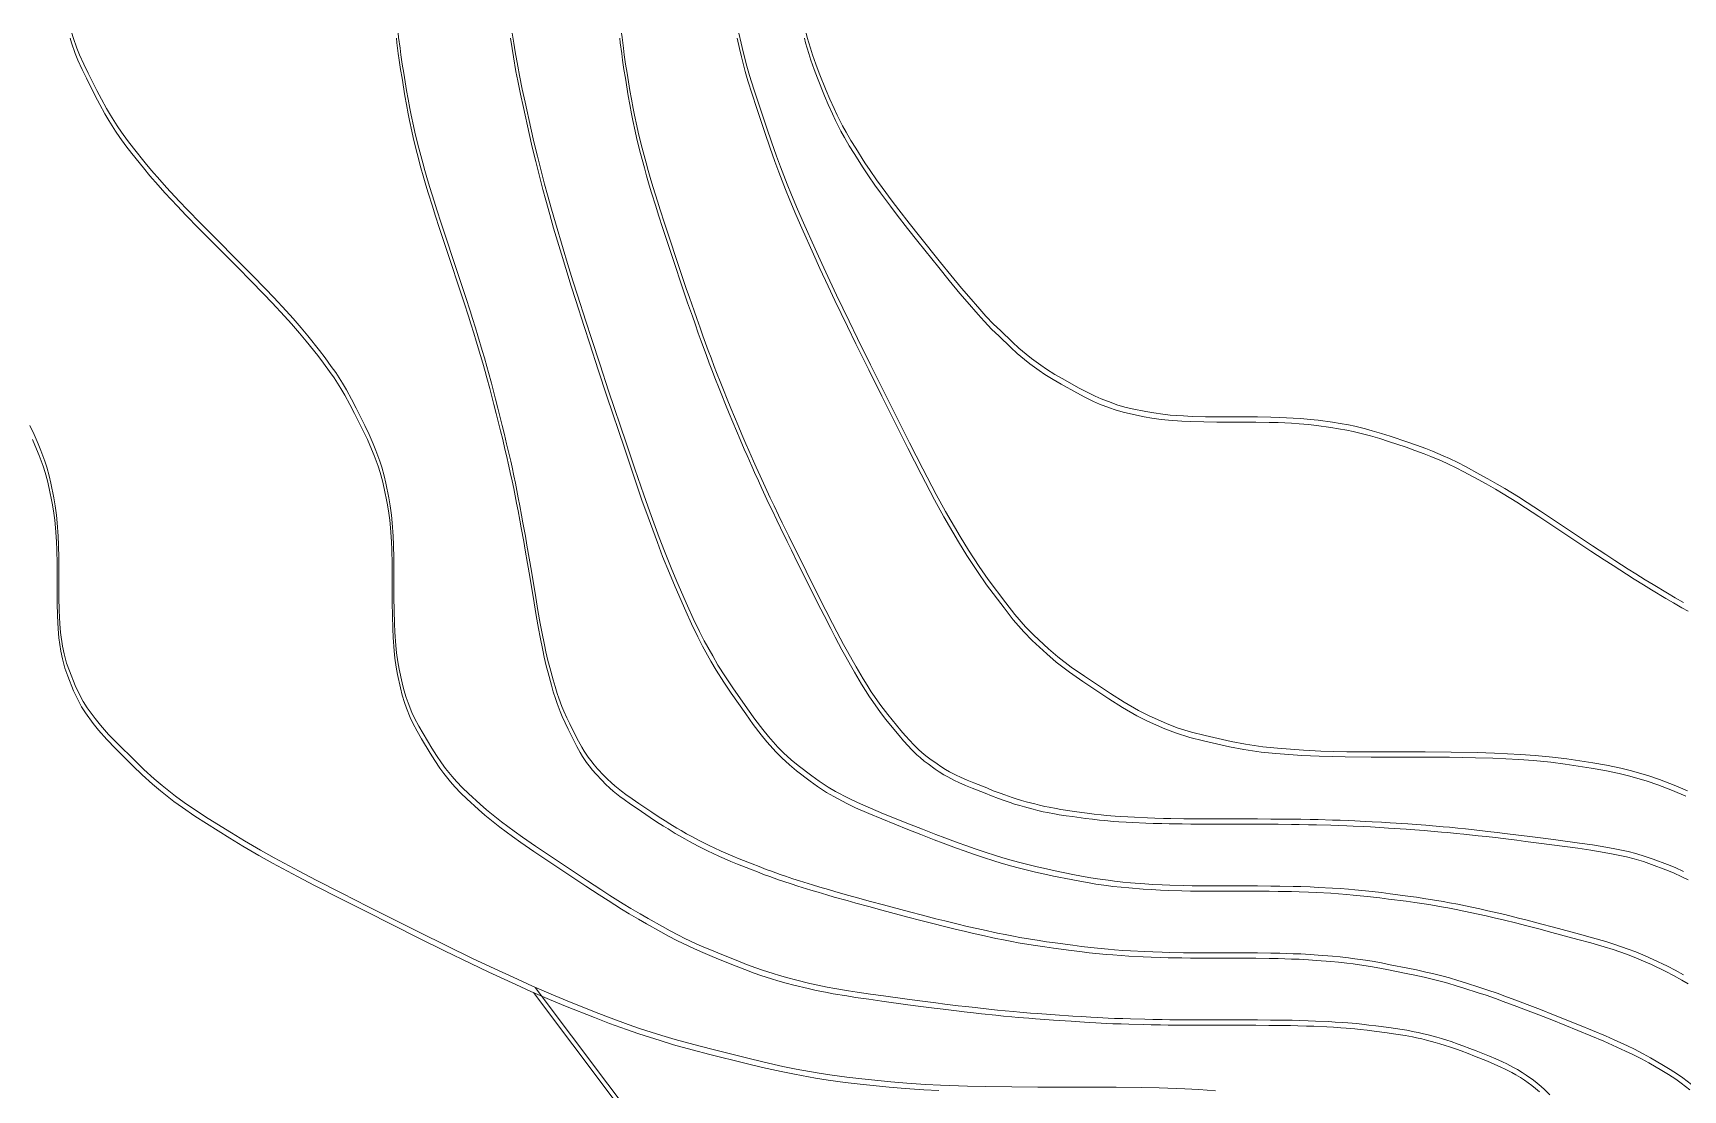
# Model space of a CAD drawing. Header units: metres. Extents: x -1097 to 1588, y -673 to 884.
# Drawn here: x 224.4 to 372.1, y 789.1 to 883.8 of the extents above; entities that cross this region are included whole.
import ezdxf

# ---------------------------------------------------------------- set-up
doc = ezdxf.new("R2010")
doc.units = ezdxf.units.M
doc.layers.add('TERRENO', color=188, linetype='Continuous', lineweight=0, plot=False)
doc.layers.add('VISTA LEJOS', color=7, linetype='Continuous', lineweight=0, plot=False)

msp = doc.modelspace()

# ---------------------------------------------------------------- linework, layer by layer
at = {"layer": 'TERRENO'}
for points in [[(359.3, 788.98), (358.93, 789.29), (358.59, 789.55), (357.94, 790.01), (357.58, 790.25), (357.16, 790.51), (356.82, 790.7), (356.22, 791.01), (355.82, 791.2), (355.23, 791.46), (354.64, 791.71), (353.48, 792.17), (352.89, 792.4), (352.28, 792.64), (351.87, 792.79), (351.22, 793.01), (350.84, 793.13), (350.37, 793.28), (349.95, 793.4), (349.17, 793.6), (348.75, 793.71), (348.28, 793.82), (347.91, 793.89), (347.26, 794.02), (346.84, 794.09), (346.23, 794.18), (345.64, 794.26), (344.48, 794.42), (343.87, 794.49), (343.23, 794.57), (342.75, 794.62), (341.97, 794.69), (341.5, 794.72), (340.85, 794.76), (340.24, 794.79), (339.08, 794.85), (338.43, 794.87), (337.65, 794.89), (337, 794.91), (335.84, 794.92), (335.06, 794.93), (333.89, 794.94), (332.73, 794.94), (330.39, 794.94), (329.22, 794.94), (328.04, 794.94), (327.25, 794.95), (326.04, 794.96), (325.35, 794.97), (324.52, 794.99), (323.81, 795), (322.51, 795.04), (321.83, 795.06), (321.08, 795.08), (320.52, 795.11), (319.57, 795.15), (318.97, 795.19), (318.14, 795.24), (317.34, 795.29), (315.78, 795.39), (314.99, 795.45), (314.15, 795.51), (313.56, 795.56), (312.61, 795.64), (312.04, 795.69), (311.29, 795.76), (310.61, 795.83), (309.31, 795.97), (308.6, 796.05), (307.77, 796.14), (307.09, 796.22), (305.88, 796.37), (305.08, 796.48), (303.9, 796.63), (302.73, 796.78), (300.39, 797.09), (299.22, 797.26), (298.04, 797.43), (297.25, 797.56), (296.04, 797.76), (295.35, 797.89), (294.52, 798.06), (293.81, 798.22), (292.51, 798.53), (291.83, 798.71), (291.08, 798.92), (290.52, 799.09), (289.56, 799.4), (288.97, 799.61), (288.13, 799.92), (287.34, 800.23), (285.78, 800.85), (284.99, 801.18), (284.15, 801.53), (283.56, 801.8), (282.6, 802.25), (282.04, 802.53), (281.29, 802.92), (280.61, 803.3), (279.31, 804.02), (278.6, 804.43), (277.77, 804.92), (277.08, 805.34), (275.88, 806.1), (275.08, 806.61), (273.9, 807.39), (272.73, 808.16), (270.39, 809.72), (269.23, 810.5), (268.08, 811.3), (267.32, 811.84), (266.2, 812.68), (265.58, 813.15), (264.86, 813.75), (264.28, 814.26), (263.24, 815.21), (262.71, 815.72), (262.17, 816.29), (261.78, 816.73), (261.18, 817.47), (260.82, 817.95), (260.36, 818.63), (259.95, 819.29), (259.17, 820.59), (258.79, 821.26), (258.41, 821.97), (258.17, 822.48), (257.83, 823.32), (257.64, 823.82), (257.44, 824.5), (257.29, 825.14), (257.03, 826.34), (256.91, 827.01), (256.79, 827.81), (256.72, 828.47), (256.64, 829.65), (256.6, 830.43), (256.57, 831.61), (256.56, 832.77), (256.56, 835.11), (256.55, 836.28), (256.52, 837.46), (256.48, 838.26), (256.4, 839.47), (256.33, 840.15), (256.21, 840.98), (256.09, 841.69), (255.83, 842.99), (255.68, 843.67), (255.47, 844.42), (255.29, 844.99), (254.95, 845.94), (254.71, 846.53), (254.33, 847.37), (253.95, 848.16), (253.17, 849.72), (252.76, 850.51), (252.3, 851.35), (251.94, 851.95), (251.34, 852.9), (250.95, 853.46), (250.41, 854.21), (249.88, 854.89), (248.84, 856.19), (248.26, 856.9), (247.54, 857.73), (246.92, 858.42), (245.8, 859.63), (245.04, 860.42), (243.89, 861.6), (242.73, 862.77), (240.39, 865.11), (239.23, 866.28), (238.08, 867.46), (237.32, 868.26), (236.2, 869.47), (235.58, 870.15), (234.86, 870.98), (234.28, 871.69), (233.24, 872.99), (232.71, 873.67), (232.17, 874.42), (231.78, 874.99), (231.18, 875.94), (230.82, 876.53), (230.36, 877.37), (229.95, 878.16), (229.17, 879.72), (228.79, 880.52), (228.41, 881.35), (228.17, 881.95), (227.83, 882.9), (227.7, 883.3)], [(372.75, 789.17), (371.97, 789.76), (371.5, 790.1), (370.85, 790.52), (370.24, 790.88), (369.08, 791.56), (368.43, 791.92), (367.65, 792.32), (367, 792.63), (365.84, 793.17), (365.06, 793.51), (363.89, 794), (362.73, 794.47), (360.39, 795.41), (359.22, 795.87), (358.04, 796.33), (357.25, 796.63), (356.04, 797.08), (355.35, 797.33), (354.52, 797.62), (353.81, 797.85), (352.51, 798.27), (351.83, 798.48), (351.08, 798.7), (350.52, 798.85), (349.57, 799.09), (348.97, 799.23), (348.14, 799.42), (347.34, 799.58), (345.78, 799.89), (344.99, 800.05), (344.15, 800.2), (343.56, 800.29), (342.61, 800.43), (342.04, 800.51), (341.29, 800.59), (340.61, 800.65), (339.31, 800.75), (338.6, 800.8), (337.77, 800.85), (337.09, 800.87), (335.88, 800.91), (335.08, 800.92), (333.9, 800.94), (332.73, 800.94), (330.39, 800.94), (329.22, 800.94), (328.04, 800.95), (327.25, 800.96), (326.04, 800.98), (325.35, 801), (324.52, 801.03), (323.81, 801.06), (322.51, 801.13), (321.83, 801.17), (321.08, 801.23), (320.52, 801.28), (319.57, 801.37), (318.97, 801.43), (318.14, 801.53), (317.34, 801.64), (315.78, 801.84), (314.99, 801.95), (314.15, 802.08), (313.56, 802.17), (312.61, 802.33), (312.04, 802.43), (311.29, 802.58), (310.61, 802.72), (309.31, 803), (308.6, 803.15), (307.77, 803.35), (307.09, 803.51), (305.88, 803.81), (305.08, 804.01), (303.9, 804.32), (302.73, 804.63), (300.39, 805.25), (299.23, 805.56), (298.06, 805.88), (297.28, 806.1), (296.12, 806.42), (295.47, 806.61), (294.69, 806.84), (294.04, 807.04), (292.88, 807.4), (292.27, 807.59), (291.62, 807.81), (291.15, 807.97), (290.37, 808.25), (289.9, 808.42), (289.25, 808.67), (288.64, 808.91), (287.48, 809.37), (286.89, 809.61), (286.28, 809.87), (285.86, 810.05), (285.22, 810.34), (284.84, 810.52), (284.37, 810.76), (283.95, 810.97), (283.17, 811.39), (282.75, 811.62), (282.28, 811.89), (281.9, 812.11), (281.26, 812.51), (280.84, 812.77), (280.23, 813.16), (279.64, 813.55), (278.48, 814.33), (277.89, 814.73), (277.31, 815.14), (276.93, 815.43), (276.35, 815.89), (276.03, 816.16), (275.65, 816.52), (275.34, 816.84), (274.78, 817.44), (274.49, 817.77), (274.18, 818.16), (273.96, 818.47), (273.6, 819.01), (273.38, 819.37), (273.09, 819.9), (272.82, 820.42), (272.3, 821.46), (272.04, 822), (271.78, 822.58), (271.6, 823.02), (271.32, 823.74), (271.17, 824.18), (270.98, 824.8), (270.81, 825.38), (270.51, 826.5), (270.35, 827.13), (270.17, 827.89), (270.03, 828.52), (269.8, 829.68), (269.66, 830.45), (269.45, 831.61), (269.25, 832.77), (268.87, 835.11), (268.67, 836.28), (268.47, 837.46), (268.33, 838.26), (268.11, 839.47), (267.99, 840.15), (267.83, 840.98), (267.69, 841.69), (267.43, 842.99), (267.29, 843.67), (267.13, 844.42), (267.01, 844.99), (266.79, 845.94), (266.65, 846.53), (266.45, 847.37), (266.25, 848.16), (265.87, 849.72), (265.66, 850.51), (265.45, 851.35), (265.29, 851.95), (265.03, 852.9), (264.87, 853.46), (264.66, 854.21), (264.45, 854.89), (264.07, 856.19), (263.85, 856.9), (263.59, 857.73), (263.37, 858.42), (262.99, 859.63), (262.73, 860.42), (262.34, 861.6), (261.95, 862.77), (261.17, 865.11), (260.78, 866.28), (260.4, 867.46), (260.15, 868.26), (259.77, 869.47), (259.57, 870.15), (259.33, 870.98), (259.13, 871.69), (258.79, 872.99), (258.61, 873.67), (258.43, 874.42), (258.3, 874.99), (258.1, 875.94), (257.98, 876.53), (257.83, 877.37), (257.69, 878.16), (257.43, 879.72), (257.3, 880.52), (257.18, 881.35), (257.1, 881.95), (256.98, 882.9), (256.94, 883.3)], [(372.61, 798.64), (372.04, 798.99), (371.29, 799.4), (370.61, 799.75), (369.31, 800.37), (368.6, 800.69), (367.77, 801.04), (367.09, 801.29), (365.88, 801.71), (365.08, 801.96), (363.9, 802.31), (362.73, 802.63), (360.39, 803.25), (359.22, 803.56), (358.04, 803.87), (357.25, 804.07), (356.04, 804.37), (355.35, 804.53), (354.52, 804.73), (353.81, 804.88), (352.51, 805.16), (351.83, 805.3), (351.08, 805.44), (350.52, 805.55), (349.57, 805.71), (348.97, 805.8), (348.14, 805.93), (347.34, 806.04), (345.78, 806.24), (344.99, 806.35), (344.15, 806.45), (343.56, 806.51), (342.61, 806.6), (342.04, 806.65), (341.29, 806.7), (340.61, 806.75), (339.31, 806.81), (338.6, 806.85), (337.77, 806.88), (337.09, 806.9), (335.88, 806.92), (335.08, 806.93), (333.9, 806.94), (332.73, 806.94), (330.39, 806.94), (329.22, 806.94), (328.04, 806.95), (327.25, 806.97), (326.04, 807), (325.35, 807.03), (324.52, 807.08), (323.81, 807.13), (322.51, 807.23), (321.83, 807.29), (321.08, 807.37), (320.52, 807.45), (319.57, 807.58), (318.97, 807.68), (318.14, 807.83), (317.34, 807.98), (315.78, 808.3), (314.99, 808.46), (314.15, 808.64), (313.56, 808.79), (312.61, 809.03), (312.04, 809.18), (311.29, 809.4), (310.61, 809.61), (309.31, 810.03), (308.6, 810.26), (307.77, 810.55), (307.09, 810.8), (305.88, 811.24), (305.08, 811.55), (303.9, 812.01), (302.73, 812.47), (300.39, 813.41), (299.23, 813.89), (298.05, 814.41), (297.27, 814.79), (296.09, 815.41), (295.43, 815.79), (294.63, 816.31), (293.97, 816.79), (292.76, 817.73), (292.12, 818.24), (291.44, 818.87), (290.94, 819.39), (290.1, 820.32), (289.59, 820.94), (288.88, 821.87), (288.21, 822.81), (286.91, 824.67), (286.25, 825.65), (285.57, 826.72), (285.09, 827.53), (284.35, 828.88), (283.91, 829.72), (283.34, 830.89), (282.84, 832.01), (281.88, 834.19), (281.37, 835.41), (280.77, 836.9), (280.3, 838.15), (279.46, 840.43), (278.92, 841.96), (278.12, 844.28), (277.34, 846.61), (275.78, 851.27), (275.01, 853.61), (274.24, 855.94), (273.73, 857.49), (272.99, 859.83), (272.58, 861.12), (272.1, 862.68), (271.71, 863.97), (271.01, 866.31), (270.66, 867.52), (270.3, 868.81), (270.04, 869.76), (269.64, 871.32), (269.4, 872.27), (269.09, 873.56), (268.82, 874.77), (268.3, 877.11), (268.04, 878.29), (267.79, 879.5), (267.63, 880.33), (267.4, 881.63), (267.28, 882.38), (267.15, 883.3)], [(372.61, 807.95), (372.04, 808.24), (371.29, 808.58), (370.61, 808.86), (369.31, 809.34), (368.6, 809.59), (367.77, 809.84), (367.09, 810.01), (365.88, 810.27), (365.08, 810.42), (363.9, 810.62), (362.73, 810.78), (360.39, 811.1), (359.22, 811.25), (358.04, 811.4), (357.25, 811.5), (356.04, 811.65), (355.35, 811.74), (354.52, 811.83), (353.81, 811.91), (352.51, 812.05), (351.83, 812.12), (351.08, 812.19), (350.52, 812.24), (349.57, 812.32), (348.97, 812.37), (348.14, 812.43), (347.34, 812.49), (345.78, 812.59), (344.99, 812.64), (344.15, 812.69), (343.56, 812.72), (342.61, 812.77), (342.04, 812.8), (341.29, 812.82), (340.61, 812.84), (339.31, 812.88), (338.6, 812.89), (337.77, 812.91), (337.09, 812.92), (335.88, 812.93), (335.08, 812.93), (333.9, 812.94), (332.73, 812.94), (330.39, 812.94), (329.23, 812.94), (328.06, 812.95), (327.28, 812.96), (326.12, 812.97), (325.47, 812.99), (324.69, 813.01), (324.04, 813.03), (322.88, 813.09), (322.27, 813.12), (321.62, 813.16), (321.15, 813.19), (320.37, 813.26), (319.9, 813.31), (319.25, 813.39), (318.64, 813.46), (317.48, 813.62), (316.89, 813.7), (316.28, 813.79), (315.86, 813.86), (315.22, 813.98), (314.84, 814.06), (314.37, 814.17), (313.95, 814.28), (313.17, 814.48), (312.75, 814.6), (312.28, 814.74), (311.9, 814.87), (311.26, 815.09), (310.84, 815.24), (310.23, 815.47), (309.64, 815.71), (308.48, 816.17), (307.89, 816.41), (307.3, 816.67), (306.9, 816.86), (306.3, 817.18), (305.96, 817.37), (305.54, 817.62), (305.18, 817.87), (304.54, 818.33), (304.2, 818.59), (303.82, 818.9), (303.54, 819.16), (303.06, 819.63), (302.77, 819.94), (302.35, 820.41), (301.95, 820.87), (301.17, 821.81), (300.77, 822.3), (300.36, 822.83), (300.06, 823.23), (299.58, 823.91), (299.3, 824.33), (298.93, 824.92), (298.58, 825.48), (297.94, 826.56), (297.58, 827.17), (297.16, 827.92), (296.82, 828.55), (296.22, 829.69), (295.82, 830.45), (295.23, 831.61), (294.64, 832.77), (293.48, 835.11), (292.89, 836.28), (292.31, 837.46), (291.92, 838.26), (291.32, 839.47), (291, 840.15), (290.6, 840.98), (290.26, 841.69), (289.66, 842.99), (289.34, 843.67), (289, 844.42), (288.75, 844.99), (288.33, 845.94), (288.07, 846.53), (287.72, 847.37), (287.38, 848.16), (286.74, 849.72), (286.41, 850.51), (286.07, 851.35), (285.83, 851.95), (285.45, 852.9), (285.23, 853.46), (284.95, 854.21), (284.7, 854.89), (284.22, 856.19), (283.96, 856.9), (283.67, 857.73), (283.43, 858.42), (283.01, 859.63), (282.74, 860.42), (282.34, 861.6), (281.95, 862.77), (281.17, 865.11), (280.78, 866.28), (280.4, 867.46), (280.15, 868.26), (279.77, 869.47), (279.57, 870.15), (279.33, 870.98), (279.13, 871.69), (278.79, 872.99), (278.61, 873.67), (278.43, 874.42), (278.3, 874.99), (278.1, 875.94), (277.98, 876.53), (277.83, 877.37), (277.69, 878.16), (277.43, 879.72), (277.3, 880.52), (277.18, 881.35), (277.1, 881.95), (276.98, 882.9), (276.94, 883.3)], [(372.4, 815.46), (371.19, 815.97), (369.89, 816.47), (368.94, 816.79), (367.38, 817.25), (366.43, 817.49), (365.14, 817.76), (363.93, 817.97), (361.59, 818.31), (360.3, 818.48), (358.74, 818.63), (357.45, 818.72), (355.11, 818.84), (353.56, 818.89), (351.23, 818.93), (348.89, 818.94), (344.23, 818.94), (341.9, 818.96), (339.56, 819.02), (338.01, 819.09), (335.67, 819.27), (334.38, 819.4), (332.82, 819.63), (331.53, 819.88), (329.19, 820.4), (327.98, 820.71), (326.69, 821.11), (325.74, 821.47), (324.18, 822.17), (323.23, 822.65), (321.94, 823.39), (320.73, 824.16), (318.39, 825.72), (317.21, 826.54), (316, 827.46), (315.17, 828.18), (313.87, 829.38), (313.12, 830.15), (312.17, 831.25), (311.34, 832.3), (309.78, 834.38), (308.95, 835.55), (308, 836.99), (307.25, 838.22), (305.95, 840.46), (305.12, 841.98), (303.91, 844.28), (302.73, 846.61), (300.39, 851.27), (299.23, 853.61), (298.08, 855.94), (297.32, 857.49), (296.2, 859.83), (295.58, 861.12), (294.86, 862.68), (294.28, 863.97), (293.24, 866.31), (292.71, 867.52), (292.17, 868.81), (291.78, 869.76), (291.18, 871.32), (290.82, 872.27), (290.36, 873.56), (289.95, 874.77), (289.17, 877.11), (288.79, 878.29), (288.41, 879.5), (288.17, 880.33), (287.83, 881.63), (287.64, 882.38), (287.45, 883.3)], [(372.61, 832), (372.04, 832.32), (371.29, 832.75), (370.61, 833.15), (369.31, 833.93), (368.6, 834.36), (367.77, 834.88), (367.09, 835.31), (365.88, 836.09), (365.08, 836.61), (363.9, 837.39), (362.73, 838.16), (360.39, 839.72), (359.22, 840.49), (358.04, 841.26), (357.25, 841.77), (356.04, 842.51), (355.35, 842.92), (354.52, 843.4), (353.81, 843.79), (352.51, 844.49), (351.83, 844.84), (351.08, 845.2), (350.52, 845.46), (349.57, 845.86), (348.97, 846.1), (348.14, 846.41), (347.34, 846.68), (345.78, 847.2), (344.99, 847.46), (344.15, 847.71), (343.56, 847.87), (342.61, 848.1), (342.04, 848.22), (341.29, 848.35), (340.61, 848.45), (339.31, 848.63), (338.6, 848.71), (337.77, 848.79), (337.09, 848.83), (335.88, 848.89), (335.08, 848.91), (333.9, 848.93), (332.73, 848.94), (330.39, 848.94), (329.23, 848.95), (328.05, 848.98), (327.26, 849.02), (326.07, 849.1), (325.4, 849.17), (324.59, 849.29), (323.9, 849.41), (322.66, 849.67), (322.01, 849.82), (321.3, 850.03), (320.77, 850.21), (319.89, 850.55), (319.34, 850.79), (318.58, 851.17), (317.86, 851.55), (316.46, 852.33), (315.75, 852.74), (315, 853.2), (314.48, 853.56), (313.65, 854.16), (313.16, 854.55), (312.52, 855.09), (311.94, 855.62), (310.86, 856.66), (310.26, 857.24), (309.57, 857.96), (309.01, 858.58), (308.03, 859.7), (307.38, 860.46), (306.43, 861.61), (305.49, 862.77), (303.63, 865.11), (302.7, 866.28), (301.78, 867.46), (301.17, 868.26), (300.27, 869.47), (299.78, 870.15), (299.2, 870.98), (298.74, 871.69), (297.91, 872.99), (297.48, 873.67), (297.05, 874.42), (296.74, 874.99), (296.25, 875.94), (295.97, 876.53), (295.6, 877.37), (295.27, 878.16), (294.65, 879.72), (294.34, 880.52), (294.04, 881.35), (293.85, 881.95), (293.57, 882.9), (293.47, 883.3)], [(305.51, 789.1), (304.15, 789.17), (302.48, 789.28), (301.06, 789.41), (298.46, 789.67), (297.1, 789.82), (295.6, 790.02), (294.47, 790.21), (292.57, 790.55), (291.38, 790.79), (289.71, 791.17), (288.12, 791.55), (285, 792.33), (283.41, 792.74), (281.74, 793.2), (280.55, 793.56), (278.65, 794.16), (277.52, 794.55), (276.02, 795.09), (274.66, 795.62), (272.06, 796.66), (270.64, 797.24), (268.97, 797.96), (267.61, 798.58), (265.19, 799.7), (263.6, 800.46), (261.23, 801.61), (258.89, 802.77), (254.23, 805.11), (251.9, 806.28), (249.6, 807.46), (248.08, 808.25), (245.84, 809.46), (244.61, 810.15), (243.17, 810.98), (242, 811.69), (239.92, 812.99), (238.87, 813.67), (237.77, 814.42), (237, 814.98), (235.79, 815.93), (235.08, 816.53), (234.16, 817.37), (233.34, 818.16), (231.78, 819.72), (231.01, 820.51), (230.26, 821.35), (229.78, 821.94), (229.09, 822.9), (228.73, 823.46), (228.33, 824.21), (228.02, 824.89), (227.5, 826.19), (227.25, 826.9), (227.02, 827.73), (226.89, 828.42), (226.71, 829.62), (226.64, 830.42), (226.58, 831.6), (226.56, 832.77), (226.56, 835.11), (226.55, 836.28), (226.52, 837.46), (226.48, 838.26), (226.4, 839.47), (226.33, 840.15), (226.21, 840.98), (226.09, 841.69), (225.83, 842.99), (225.68, 843.67), (225.47, 844.42), (225.29, 844.99), (224.95, 845.94), (224.71, 846.53), (224.33, 847.37)]]:
    msp.add_lwpolyline(points, dxfattribs=at)
at = {"layer": 'VISTA LEJOS'}
for points in [[(360.21, 788.72), (359.73, 789.19), (359.45, 789.45), (359.08, 789.76), (358.74, 790.02), (358.09, 790.48), (357.73, 790.72), (357.32, 790.98), (356.97, 791.17), (356.37, 791.48), (355.97, 791.67), (355.38, 791.93), (354.8, 792.18), (353.63, 792.64), (353.04, 792.87), (352.43, 793.1), (352.02, 793.26), (351.37, 793.48), (350.99, 793.6), (350.52, 793.75), (350.1, 793.87), (349.32, 794.07), (348.91, 794.18), (348.43, 794.29), (348.06, 794.36), (347.41, 794.49), (346.99, 794.56), (346.39, 794.65), (345.8, 794.73), (344.63, 794.89), (344.02, 794.96), (343.38, 795.04), (342.9, 795.09), (342.12, 795.16), (341.65, 795.19), (341, 795.23), (340.39, 795.26), (339.23, 795.31), (338.58, 795.34), (337.8, 795.36), (337.15, 795.38), (335.99, 795.39), (335.21, 795.4), (334.04, 795.41), (332.88, 795.41), (330.55, 795.41), (329.37, 795.41), (328.19, 795.41), (327.4, 795.42), (326.19, 795.43), (325.51, 795.44), (324.67, 795.46), (323.96, 795.47), (322.66, 795.51), (321.98, 795.53), (321.23, 795.55), (320.67, 795.58), (319.72, 795.62), (319.12, 795.66), (318.29, 795.71), (317.49, 795.76), (315.93, 795.86), (315.14, 795.92), (314.3, 795.98), (313.71, 796.02), (312.76, 796.11), (312.19, 796.16), (311.44, 796.23), (310.76, 796.3), (309.46, 796.44), (308.75, 796.52), (307.92, 796.61), (307.24, 796.69), (306.03, 796.84), (305.23, 796.95), (304.05, 797.1), (302.88, 797.25), (300.54, 797.56), (299.37, 797.73), (298.19, 797.9), (297.4, 798.03), (296.19, 798.23), (295.5, 798.36), (294.67, 798.53), (293.96, 798.69), (292.66, 799), (291.98, 799.18), (291.23, 799.38), (290.67, 799.56), (289.72, 799.87), (289.12, 800.08), (288.29, 800.39), (287.49, 800.7), (285.93, 801.32), (285.14, 801.65), (284.3, 802), (283.71, 802.27), (282.76, 802.72), (282.19, 803), (281.44, 803.39), (280.76, 803.77), (279.46, 804.49), (278.75, 804.9), (277.92, 805.39), (277.24, 805.81), (276.03, 806.57), (275.23, 807.08), (274.05, 807.86), (272.88, 808.63), (270.54, 810.19), (269.38, 810.97), (268.23, 811.77), (267.47, 812.31), (266.35, 813.15), (265.73, 813.62), (265.01, 814.22), (264.43, 814.73), (263.39, 815.68), (262.86, 816.19), (262.32, 816.76), (261.93, 817.2), (261.33, 817.94), (260.97, 818.42), (260.51, 819.1), (260.1, 819.76), (259.32, 821.06), (258.94, 821.73), (258.56, 822.44), (258.32, 822.95), (257.98, 823.79), (257.8, 824.29), (257.59, 824.97), (257.44, 825.6), (257.18, 826.81), (257.06, 827.48), (256.94, 828.28), (256.87, 828.94), (256.79, 830.12), (256.75, 830.9), (256.72, 832.08), (256.71, 833.24), (256.71, 835.58), (256.7, 836.75), (256.67, 837.93), (256.63, 838.73), (256.55, 839.93), (256.48, 840.62), (256.36, 841.45), (256.24, 842.16), (255.98, 843.46), (255.83, 844.14), (255.63, 844.89), (255.44, 845.45), (255.1, 846.41), (254.86, 847), (254.48, 847.84), (254.1, 848.63), (253.32, 850.19), (252.91, 850.98), (252.45, 851.82), (252.09, 852.41), (251.49, 853.37), (251.1, 853.93), (250.56, 854.68), (250.03, 855.36), (248.99, 856.66), (248.41, 857.37), (247.69, 858.2), (247.07, 858.89), (245.95, 860.1), (245.19, 860.89), (244.04, 862.07), (242.88, 863.24), (240.54, 865.58), (239.38, 866.75), (238.23, 867.93), (237.47, 868.73), (236.35, 869.94), (235.73, 870.62), (235.01, 871.45), (234.43, 872.16), (233.39, 873.46), (232.86, 874.14), (232.32, 874.89), (231.93, 875.46), (231.33, 876.41), (230.97, 877), (230.51, 877.84), (230.1, 878.63), (229.32, 880.19), (228.94, 880.99), (228.56, 881.82), (228.32, 882.42), (227.98, 883.37), (227.85, 883.77)], [(372.9, 789.64), (372.12, 790.23), (371.65, 790.57), (371, 790.99), (370.4, 791.35), (369.23, 792.03), (368.58, 792.38), (367.8, 792.79), (367.16, 793.1), (365.99, 793.64), (365.21, 793.98), (364.05, 794.47), (362.88, 794.94), (360.55, 795.88), (359.37, 796.34), (358.19, 796.8), (357.4, 797.1), (356.19, 797.55), (355.51, 797.8), (354.67, 798.09), (353.96, 798.32), (352.66, 798.74), (351.98, 798.95), (351.23, 799.17), (350.67, 799.32), (349.72, 799.56), (349.12, 799.7), (348.29, 799.89), (347.49, 800.05), (345.93, 800.36), (345.14, 800.52), (344.3, 800.67), (343.71, 800.76), (342.76, 800.9), (342.19, 800.98), (341.44, 801.06), (340.76, 801.12), (339.46, 801.22), (338.75, 801.27), (337.92, 801.32), (337.24, 801.34), (336.03, 801.38), (335.23, 801.39), (334.05, 801.41), (332.88, 801.41), (330.55, 801.41), (329.37, 801.41), (328.19, 801.42), (327.4, 801.43), (326.19, 801.45), (325.51, 801.47), (324.67, 801.5), (323.96, 801.53), (322.66, 801.6), (321.98, 801.64), (321.23, 801.7), (320.67, 801.75), (319.72, 801.84), (319.12, 801.9), (318.29, 802), (317.49, 802.11), (315.93, 802.31), (315.14, 802.42), (314.3, 802.55), (313.71, 802.64), (312.76, 802.8), (312.19, 802.9), (311.44, 803.05), (310.76, 803.19), (309.46, 803.47), (308.75, 803.62), (307.92, 803.82), (307.24, 803.98), (306.03, 804.28), (305.23, 804.48), (304.05, 804.79), (302.88, 805.1), (300.54, 805.72), (299.38, 806.03), (298.21, 806.35), (297.43, 806.57), (296.27, 806.89), (295.62, 807.08), (294.84, 807.31), (294.19, 807.51), (293.03, 807.87), (292.42, 808.06), (291.77, 808.28), (291.3, 808.44), (290.52, 808.72), (290.05, 808.89), (289.4, 809.14), (288.79, 809.38), (287.63, 809.84), (287.04, 810.08), (286.43, 810.34), (286.01, 810.52), (285.37, 810.81), (284.99, 810.99), (284.52, 811.23), (284.1, 811.44), (283.32, 811.86), (282.9, 812.09), (282.43, 812.36), (282.05, 812.58), (281.41, 812.98), (280.99, 813.24), (280.38, 813.63), (279.79, 814.02), (278.63, 814.8), (278.05, 815.2), (277.46, 815.61), (277.08, 815.9), (276.5, 816.36), (276.18, 816.63), (275.81, 816.99), (275.49, 817.31), (274.93, 817.91), (274.64, 818.24), (274.33, 818.63), (274.11, 818.94), (273.75, 819.48), (273.53, 819.84), (273.24, 820.37), (272.97, 820.89), (272.45, 821.93), (272.19, 822.47), (271.93, 823.05), (271.75, 823.49), (271.47, 824.21), (271.32, 824.65), (271.13, 825.27), (270.96, 825.85), (270.66, 826.97), (270.5, 827.6), (270.32, 828.36), (270.19, 828.99), (269.96, 830.15), (269.81, 830.92), (269.6, 832.08), (269.4, 833.24), (269.02, 835.58), (268.82, 836.75), (268.62, 837.93), (268.48, 838.73), (268.26, 839.93), (268.14, 840.62), (267.98, 841.45), (267.84, 842.16), (267.58, 843.46), (267.44, 844.14), (267.28, 844.89), (267.16, 845.45), (266.94, 846.41), (266.8, 847), (266.6, 847.84), (266.4, 848.63), (266.02, 850.19), (265.81, 850.98), (265.6, 851.82), (265.44, 852.41), (265.18, 853.37), (265.02, 853.93), (264.81, 854.68), (264.6, 855.36), (264.22, 856.66), (264, 857.37), (263.74, 858.2), (263.52, 858.89), (263.14, 860.1), (262.88, 860.89), (262.49, 862.07), (262.1, 863.24), (261.32, 865.58), (260.93, 866.75), (260.55, 867.93), (260.3, 868.73), (259.92, 869.94), (259.72, 870.62), (259.48, 871.45), (259.28, 872.16), (258.94, 873.46), (258.76, 874.14), (258.58, 874.89), (258.45, 875.46), (258.25, 876.41), (258.13, 877), (257.98, 877.84), (257.84, 878.63), (257.58, 880.19), (257.45, 880.99), (257.33, 881.82), (257.25, 882.42), (257.13, 883.37), (257.09, 883.77)], [(372.19, 799.46), (371.44, 799.87), (370.76, 800.22), (369.46, 800.84), (368.75, 801.16), (367.92, 801.51), (367.24, 801.76), (366.03, 802.18), (365.23, 802.43), (364.05, 802.78), (362.88, 803.1), (360.55, 803.72), (359.37, 804.03), (358.19, 804.34), (357.4, 804.54), (356.19, 804.84), (355.51, 805), (354.67, 805.19), (353.96, 805.35), (352.66, 805.63), (351.98, 805.77), (351.23, 805.91), (350.67, 806.02), (349.72, 806.18), (349.12, 806.27), (348.29, 806.4), (347.49, 806.51), (345.93, 806.71), (345.14, 806.82), (344.3, 806.92), (343.71, 806.98), (342.76, 807.07), (342.19, 807.12), (341.44, 807.17), (340.76, 807.21), (339.46, 807.28), (338.75, 807.32), (337.92, 807.35), (337.24, 807.37), (336.03, 807.39), (335.23, 807.4), (334.05, 807.41), (332.88, 807.41), (330.55, 807.41), (329.37, 807.41), (328.19, 807.42), (327.4, 807.44), (326.19, 807.47), (325.51, 807.5), (324.67, 807.55), (323.96, 807.6), (322.66, 807.7), (321.98, 807.76), (321.23, 807.84), (320.67, 807.92), (319.72, 808.05), (319.12, 808.15), (318.29, 808.3), (317.49, 808.45), (315.93, 808.76), (315.14, 808.93), (314.3, 809.11), (313.71, 809.26), (312.76, 809.5), (312.19, 809.65), (311.44, 809.87), (310.76, 810.08), (309.46, 810.5), (308.75, 810.73), (307.92, 811.02), (307.24, 811.26), (306.03, 811.71), (305.23, 812.02), (304.05, 812.48), (302.88, 812.94), (300.54, 813.88), (299.38, 814.36), (298.21, 814.88), (297.42, 815.26), (296.24, 815.88), (295.58, 816.26), (294.78, 816.78), (294.12, 817.26), (292.91, 818.2), (292.28, 818.71), (291.59, 819.34), (291.09, 819.85), (290.25, 820.79), (289.74, 821.41), (289.03, 822.34), (288.36, 823.28), (287.06, 825.14), (286.4, 826.12), (285.72, 827.19), (285.25, 828), (284.5, 829.35), (284.06, 830.19), (283.49, 831.36), (282.99, 832.48), (282.04, 834.66), (281.52, 835.88), (280.93, 837.37), (280.45, 838.62), (279.61, 840.9), (279.07, 842.43), (278.27, 844.75), (277.49, 847.08), (275.93, 851.74), (275.16, 854.08), (274.39, 856.41), (273.89, 857.96), (273.14, 860.3), (272.73, 861.59), (272.25, 863.15), (271.86, 864.44), (271.16, 866.78), (270.81, 867.99), (270.45, 869.28), (270.19, 870.23), (269.79, 871.79), (269.55, 872.74), (269.24, 874.03), (268.97, 875.24), (268.45, 877.58), (268.2, 878.76), (267.95, 879.97), (267.79, 880.8), (267.56, 882.1), (267.43, 882.85), (267.3, 883.77)], [(372.19, 808.71), (371.44, 809.05), (370.76, 809.33), (369.46, 809.81), (368.75, 810.06), (367.92, 810.31), (367.24, 810.48), (366.03, 810.74), (365.23, 810.89), (364.05, 811.09), (362.88, 811.25), (360.55, 811.56), (359.37, 811.72), (358.19, 811.87), (357.4, 811.97), (356.19, 812.12), (355.51, 812.21), (354.67, 812.3), (353.96, 812.38), (352.66, 812.52), (351.98, 812.59), (351.23, 812.66), (350.67, 812.71), (349.72, 812.79), (349.12, 812.84), (348.29, 812.9), (347.49, 812.96), (345.93, 813.06), (345.14, 813.11), (344.3, 813.16), (343.71, 813.19), (342.76, 813.24), (342.19, 813.26), (341.44, 813.29), (340.76, 813.31), (339.46, 813.35), (338.75, 813.36), (337.92, 813.38), (337.24, 813.39), (336.03, 813.4), (335.23, 813.4), (334.05, 813.41), (332.88, 813.41), (330.55, 813.41), (329.38, 813.41), (328.21, 813.42), (327.43, 813.42), (326.27, 813.44), (325.62, 813.46), (324.84, 813.48), (324.19, 813.5), (323.03, 813.56), (322.42, 813.59), (321.78, 813.63), (321.3, 813.66), (320.52, 813.73), (320.05, 813.78), (319.4, 813.85), (318.79, 813.93), (317.63, 814.09), (317.04, 814.17), (316.43, 814.26), (316.02, 814.33), (315.37, 814.45), (314.99, 814.53), (314.52, 814.64), (314.1, 814.75), (313.32, 814.95), (312.9, 815.07), (312.43, 815.21), (312.06, 815.34), (311.41, 815.56), (310.99, 815.71), (310.38, 815.94), (309.79, 816.18), (308.63, 816.64), (308.04, 816.88), (307.45, 817.14), (307.05, 817.33), (306.45, 817.64), (306.11, 817.84), (305.69, 818.09), (305.34, 818.34), (304.69, 818.8), (304.35, 819.06), (303.97, 819.37), (303.69, 819.63), (303.21, 820.1), (302.92, 820.41), (302.5, 820.88), (302.1, 821.34), (301.32, 822.28), (300.92, 822.77), (300.51, 823.3), (300.21, 823.7), (299.73, 824.38), (299.45, 824.8), (299.08, 825.39), (298.74, 825.95), (298.09, 827.03), (297.73, 827.64), (297.31, 828.39), (296.97, 829.02), (296.37, 830.16), (295.97, 830.92), (295.38, 832.08), (294.79, 833.24), (293.63, 835.58), (293.04, 836.75), (292.46, 837.93), (292.07, 838.73), (291.48, 839.93), (291.15, 840.62), (290.75, 841.45), (290.41, 842.16), (289.81, 843.46), (289.49, 844.14), (289.15, 844.89), (288.9, 845.45), (288.48, 846.41), (288.22, 847), (287.87, 847.84), (287.53, 848.63), (286.89, 850.19), (286.56, 850.98), (286.22, 851.82), (285.98, 852.41), (285.6, 853.37), (285.38, 853.93), (285.1, 854.68), (284.85, 855.36), (284.37, 856.66), (284.12, 857.37), (283.82, 858.2), (283.58, 858.89), (283.16, 860.1), (282.89, 860.89), (282.49, 862.07), (282.1, 863.24), (281.32, 865.58), (280.93, 866.75), (280.55, 867.93), (280.3, 868.73), (279.92, 869.94), (279.72, 870.62), (279.48, 871.45), (279.28, 872.16), (278.94, 873.46), (278.76, 874.14), (278.58, 874.89), (278.45, 875.46), (278.25, 876.41), (278.13, 877), (277.98, 877.84), (277.84, 878.63), (277.58, 880.19), (277.45, 880.99), (277.33, 881.82), (277.25, 882.42), (277.13, 883.37), (277.09, 883.77)], [(372.55, 815.93), (371.34, 816.44), (370.04, 816.94), (369.09, 817.26), (367.53, 817.72), (366.58, 817.96), (365.29, 818.23), (364.08, 818.44), (361.75, 818.78), (360.45, 818.95), (358.89, 819.1), (357.6, 819.19), (355.27, 819.31), (353.71, 819.36), (351.38, 819.4), (349.04, 819.41), (344.38, 819.41), (342.05, 819.43), (339.71, 819.49), (338.16, 819.56), (335.83, 819.74), (334.53, 819.87), (332.97, 820.1), (331.68, 820.35), (329.35, 820.87), (328.14, 821.18), (326.84, 821.58), (325.89, 821.94), (324.33, 822.64), (323.38, 823.12), (322.09, 823.86), (320.88, 824.63), (318.54, 826.19), (317.36, 827.01), (316.15, 827.93), (315.32, 828.64), (314.02, 829.85), (313.27, 830.62), (312.32, 831.72), (311.49, 832.77), (309.93, 834.85), (309.1, 836.02), (308.15, 837.46), (307.4, 838.69), (306.1, 840.93), (305.27, 842.45), (304.06, 844.75), (302.88, 847.08), (300.54, 851.74), (299.38, 854.08), (298.23, 856.41), (297.47, 857.96), (296.35, 860.3), (295.74, 861.59), (295.01, 863.15), (294.43, 864.44), (293.39, 866.78), (292.86, 867.99), (292.32, 869.28), (291.93, 870.23), (291.33, 871.79), (290.97, 872.74), (290.51, 874.03), (290.1, 875.24), (289.32, 877.58), (288.94, 878.76), (288.56, 879.97), (288.32, 880.8), (287.98, 882.1), (287.8, 882.85), (287.6, 883.77)], [(372.19, 832.79), (371.44, 833.22), (370.76, 833.62), (369.46, 834.4), (368.75, 834.83), (367.92, 835.35), (367.24, 835.78), (366.03, 836.56), (365.23, 837.08), (364.05, 837.85), (362.88, 838.63), (360.55, 840.19), (359.37, 840.96), (358.19, 841.73), (357.4, 842.24), (356.19, 842.98), (355.51, 843.39), (354.67, 843.87), (353.96, 844.26), (352.66, 844.96), (351.98, 845.31), (351.23, 845.67), (350.67, 845.93), (349.72, 846.33), (349.12, 846.57), (348.29, 846.88), (347.49, 847.15), (345.93, 847.67), (345.14, 847.93), (344.3, 848.17), (343.71, 848.33), (342.76, 848.57), (342.19, 848.69), (341.44, 848.82), (340.76, 848.92), (339.46, 849.1), (338.75, 849.18), (337.92, 849.26), (337.24, 849.3), (336.03, 849.36), (335.23, 849.38), (334.05, 849.4), (332.88, 849.41), (330.55, 849.41), (329.38, 849.42), (328.2, 849.45), (327.41, 849.49), (326.22, 849.57), (325.55, 849.64), (324.74, 849.76), (324.05, 849.88), (322.81, 850.14), (322.16, 850.29), (321.45, 850.49), (320.92, 850.68), (320.04, 851.02), (319.49, 851.26), (318.73, 851.64), (318.01, 852.02), (316.61, 852.8), (315.9, 853.21), (315.15, 853.67), (314.63, 854.03), (313.8, 854.63), (313.31, 855.02), (312.67, 855.56), (312.1, 856.09), (311.01, 857.13), (310.41, 857.71), (309.72, 858.43), (309.16, 859.05), (308.18, 860.17), (307.53, 860.93), (306.58, 862.08), (305.64, 863.24), (303.78, 865.58), (302.85, 866.75), (301.93, 867.93), (301.32, 868.73), (300.42, 869.94), (299.93, 870.62), (299.35, 871.45), (298.89, 872.16), (298.06, 873.46), (297.63, 874.14), (297.2, 874.89), (296.89, 875.46), (296.41, 876.41), (296.12, 877), (295.75, 877.84), (295.42, 878.63), (294.8, 880.19), (294.49, 880.99), (294.19, 881.82), (294, 882.42), (293.72, 883.37), (293.62, 883.77)], [(359.3, 788.98), (358.93, 789.29), (358.59, 789.55), (357.94, 790.01), (357.58, 790.25), (357.16, 790.51), (356.82, 790.7), (356.22, 791.01), (355.82, 791.2), (355.23, 791.46), (354.64, 791.71), (353.48, 792.17), (352.89, 792.4), (352.28, 792.64), (351.87, 792.79), (351.22, 793.01), (350.84, 793.13), (350.37, 793.28), (349.95, 793.4), (349.17, 793.6), (348.75, 793.71), (348.28, 793.82), (347.91, 793.89), (347.26, 794.02), (346.84, 794.09), (346.23, 794.18), (345.64, 794.26), (344.48, 794.42), (343.87, 794.49), (343.23, 794.57), (342.75, 794.62), (341.97, 794.69), (341.5, 794.72), (340.85, 794.76), (340.24, 794.79), (339.08, 794.85), (338.43, 794.87), (337.65, 794.89), (337, 794.91), (335.84, 794.92), (335.06, 794.93), (333.89, 794.94), (332.73, 794.94), (330.39, 794.94), (329.22, 794.94), (328.04, 794.94), (327.25, 794.95), (326.04, 794.96), (325.35, 794.97), (324.52, 794.99), (323.81, 795), (322.51, 795.04), (321.83, 795.06), (321.08, 795.08), (320.52, 795.11), (319.57, 795.15), (318.97, 795.19), (318.14, 795.24), (317.34, 795.29), (315.78, 795.39), (314.99, 795.45), (314.15, 795.51), (313.56, 795.56), (312.61, 795.64), (312.04, 795.69), (311.29, 795.76), (310.61, 795.83), (309.31, 795.97), (308.6, 796.05), (307.77, 796.14), (307.09, 796.22), (305.88, 796.37), (305.08, 796.48), (303.9, 796.63), (302.73, 796.78), (300.39, 797.09), (299.22, 797.26), (298.04, 797.43), (297.25, 797.56), (296.04, 797.76), (295.35, 797.89), (294.52, 798.06), (293.81, 798.22), (292.51, 798.53), (291.83, 798.71), (291.08, 798.92), (290.52, 799.09), (289.56, 799.4), (288.97, 799.61), (288.13, 799.92), (287.34, 800.23), (285.78, 800.85), (284.99, 801.18), (284.15, 801.53), (283.56, 801.8), (282.6, 802.25), (282.04, 802.53), (281.29, 802.92), (280.61, 803.3), (279.31, 804.02), (278.6, 804.43), (277.77, 804.92), (277.08, 805.34), (275.88, 806.1), (275.08, 806.61), (273.9, 807.39), (272.73, 808.16), (270.39, 809.72), (269.23, 810.5), (268.08, 811.3), (267.32, 811.84), (266.2, 812.68), (265.58, 813.15), (264.86, 813.75), (264.28, 814.26), (263.24, 815.21), (262.71, 815.72), (262.17, 816.29), (261.78, 816.73), (261.18, 817.47), (260.82, 817.95), (260.36, 818.63), (259.95, 819.29), (259.17, 820.59), (258.79, 821.26), (258.41, 821.97), (258.17, 822.48), (257.83, 823.32), (257.64, 823.82), (257.44, 824.5), (257.29, 825.14), (257.03, 826.34), (256.91, 827.01), (256.79, 827.81), (256.72, 828.47), (256.64, 829.65), (256.6, 830.43), (256.57, 831.61), (256.56, 832.77), (256.56, 835.11), (256.55, 836.28), (256.52, 837.46), (256.48, 838.26), (256.4, 839.47), (256.33, 840.15), (256.21, 840.98), (256.09, 841.69), (255.83, 842.99), (255.68, 843.67), (255.47, 844.42), (255.29, 844.99), (254.95, 845.94), (254.71, 846.53), (254.33, 847.37), (253.95, 848.16), (253.17, 849.72), (252.76, 850.51), (252.3, 851.35), (251.94, 851.95), (251.34, 852.9), (250.95, 853.46), (250.41, 854.21), (249.88, 854.89), (248.84, 856.19), (248.26, 856.9), (247.54, 857.73), (246.92, 858.42), (245.8, 859.63), (245.04, 860.42), (243.89, 861.6), (242.73, 862.77), (240.39, 865.11), (239.23, 866.28), (238.08, 867.46), (237.32, 868.26), (236.2, 869.47), (235.58, 870.15), (234.86, 870.98), (234.28, 871.69), (233.24, 872.99), (232.71, 873.67), (232.17, 874.42), (231.78, 874.99), (231.18, 875.94), (230.82, 876.53), (230.36, 877.37), (229.95, 878.16), (229.17, 879.72), (228.79, 880.52), (228.41, 881.35), (228.17, 881.95), (227.83, 882.9), (227.7, 883.3)], [(372.75, 789.17), (371.97, 789.76), (371.5, 790.1), (370.85, 790.52), (370.24, 790.88), (369.08, 791.56), (368.43, 791.92), (367.65, 792.32), (367, 792.63), (365.84, 793.17), (365.06, 793.51), (363.89, 794), (362.73, 794.47), (360.39, 795.41), (359.22, 795.87), (358.04, 796.33), (357.25, 796.63), (356.04, 797.08), (355.35, 797.33), (354.52, 797.62), (353.81, 797.85), (352.51, 798.27), (351.83, 798.48), (351.08, 798.7), (350.52, 798.85), (349.57, 799.09), (348.97, 799.23), (348.14, 799.42), (347.34, 799.58), (345.78, 799.89), (344.99, 800.05), (344.15, 800.2), (343.56, 800.29), (342.61, 800.43), (342.04, 800.51), (341.29, 800.59), (340.61, 800.65), (339.31, 800.75), (338.6, 800.8), (337.77, 800.85), (337.09, 800.87), (335.88, 800.91), (335.08, 800.92), (333.9, 800.94), (332.73, 800.94), (330.39, 800.94), (329.22, 800.94), (328.04, 800.95), (327.25, 800.96), (326.04, 800.98), (325.35, 801), (324.52, 801.03), (323.81, 801.06), (322.51, 801.13), (321.83, 801.17), (321.08, 801.23), (320.52, 801.28), (319.57, 801.37), (318.97, 801.43), (318.14, 801.53), (317.34, 801.64), (315.78, 801.84), (314.99, 801.95), (314.15, 802.08), (313.56, 802.17), (312.61, 802.33), (312.04, 802.43), (311.29, 802.58), (310.61, 802.72), (309.31, 803), (308.6, 803.15), (307.77, 803.35), (307.09, 803.51), (305.88, 803.81), (305.08, 804.01), (303.9, 804.32), (302.73, 804.63), (300.39, 805.25), (299.23, 805.56), (298.06, 805.88), (297.28, 806.1), (296.12, 806.42), (295.47, 806.61), (294.69, 806.84), (294.04, 807.04), (292.88, 807.4), (292.27, 807.59), (291.62, 807.81), (291.15, 807.97), (290.37, 808.25), (289.9, 808.42), (289.25, 808.67), (288.64, 808.91), (287.48, 809.37), (286.89, 809.61), (286.28, 809.87), (285.86, 810.05), (285.22, 810.34), (284.84, 810.52), (284.37, 810.76), (283.95, 810.97), (283.17, 811.39), (282.75, 811.62), (282.28, 811.89), (281.9, 812.11), (281.26, 812.51), (280.84, 812.77), (280.23, 813.16), (279.64, 813.55), (278.48, 814.33), (277.89, 814.73), (277.31, 815.14), (276.93, 815.43), (276.35, 815.89), (276.03, 816.16), (275.65, 816.52), (275.34, 816.84), (274.78, 817.44), (274.49, 817.77), (274.18, 818.16), (273.96, 818.47), (273.6, 819.01), (273.38, 819.37), (273.09, 819.9), (272.82, 820.42), (272.3, 821.46), (272.04, 822), (271.78, 822.58), (271.6, 823.02), (271.32, 823.74), (271.17, 824.18), (270.98, 824.8), (270.81, 825.38), (270.51, 826.5), (270.35, 827.13), (270.17, 827.89), (270.03, 828.52), (269.8, 829.68), (269.66, 830.45), (269.45, 831.61), (269.25, 832.77), (268.87, 835.11), (268.67, 836.28), (268.47, 837.46), (268.33, 838.26), (268.11, 839.47), (267.99, 840.15), (267.83, 840.98), (267.69, 841.69), (267.43, 842.99), (267.29, 843.67), (267.13, 844.42), (267.01, 844.99), (266.79, 845.94), (266.65, 846.53), (266.45, 847.37), (266.25, 848.16), (265.87, 849.72), (265.66, 850.51), (265.45, 851.35), (265.29, 851.95), (265.03, 852.9), (264.87, 853.46), (264.66, 854.21), (264.45, 854.89), (264.07, 856.19), (263.85, 856.9), (263.59, 857.73), (263.37, 858.42), (262.99, 859.63), (262.73, 860.42), (262.34, 861.6), (261.95, 862.77), (261.17, 865.11), (260.78, 866.28), (260.4, 867.46), (260.15, 868.26), (259.77, 869.47), (259.57, 870.15), (259.33, 870.98), (259.13, 871.69), (258.79, 872.99), (258.61, 873.67), (258.43, 874.42), (258.3, 874.99), (258.1, 875.94), (257.98, 876.53), (257.83, 877.37), (257.69, 878.16), (257.43, 879.72), (257.3, 880.52), (257.18, 881.35), (257.1, 881.95), (256.98, 882.9), (256.94, 883.3)], [(372.61, 798.64), (372.04, 798.99), (371.29, 799.4), (370.61, 799.75), (369.31, 800.37), (368.6, 800.69), (367.77, 801.04), (367.09, 801.29), (365.88, 801.71), (365.08, 801.96), (363.9, 802.31), (362.73, 802.63), (360.39, 803.25), (359.22, 803.56), (358.04, 803.87), (357.25, 804.07), (356.04, 804.37), (355.35, 804.53), (354.52, 804.73), (353.81, 804.88), (352.51, 805.16), (351.83, 805.3), (351.08, 805.44), (350.52, 805.55), (349.57, 805.71), (348.97, 805.8), (348.14, 805.93), (347.34, 806.04), (345.78, 806.24), (344.99, 806.35), (344.15, 806.45), (343.56, 806.51), (342.61, 806.6), (342.04, 806.65), (341.29, 806.7), (340.61, 806.75), (339.31, 806.81), (338.6, 806.85), (337.77, 806.88), (337.09, 806.9), (335.88, 806.92), (335.08, 806.93), (333.9, 806.94), (332.73, 806.94), (330.39, 806.94), (329.22, 806.94), (328.04, 806.95), (327.25, 806.97), (326.04, 807), (325.35, 807.03), (324.52, 807.08), (323.81, 807.13), (322.51, 807.23), (321.83, 807.29), (321.08, 807.37), (320.52, 807.45), (319.57, 807.58), (318.97, 807.68), (318.14, 807.83), (317.34, 807.98), (315.78, 808.3), (314.99, 808.46), (314.15, 808.64), (313.56, 808.79), (312.61, 809.03), (312.04, 809.18), (311.29, 809.4), (310.61, 809.61), (309.31, 810.03), (308.6, 810.26), (307.77, 810.55), (307.09, 810.8), (305.88, 811.24), (305.08, 811.55), (303.9, 812.01), (302.73, 812.47), (300.39, 813.41), (299.23, 813.89), (298.05, 814.41), (297.27, 814.79), (296.09, 815.41), (295.43, 815.79), (294.63, 816.31), (293.97, 816.79), (292.76, 817.73), (292.12, 818.24), (291.44, 818.87), (290.94, 819.39), (290.1, 820.32), (289.59, 820.94), (288.88, 821.87), (288.21, 822.81), (286.91, 824.67), (286.25, 825.65), (285.57, 826.72), (285.09, 827.53), (284.35, 828.88), (283.91, 829.72), (283.34, 830.89), (282.84, 832.01), (281.88, 834.19), (281.37, 835.41), (280.77, 836.9), (280.3, 838.15), (279.46, 840.43), (278.92, 841.96), (278.12, 844.28), (277.34, 846.61), (275.78, 851.27), (275.01, 853.61), (274.24, 855.94), (273.73, 857.49), (272.99, 859.83), (272.58, 861.12), (272.1, 862.68), (271.71, 863.97), (271.01, 866.31), (270.66, 867.52), (270.3, 868.81), (270.04, 869.76), (269.64, 871.32), (269.4, 872.27), (269.09, 873.56), (268.82, 874.77), (268.3, 877.11), (268.04, 878.29), (267.79, 879.5), (267.63, 880.33), (267.4, 881.63), (267.28, 882.38), (267.15, 883.3)], [(372.61, 807.95), (372.04, 808.24), (371.29, 808.58), (370.61, 808.86), (369.31, 809.34), (368.6, 809.59), (367.77, 809.84), (367.09, 810.01), (365.88, 810.27), (365.08, 810.42), (363.9, 810.62), (362.73, 810.78), (360.39, 811.1), (359.22, 811.25), (358.04, 811.4), (357.25, 811.5), (356.04, 811.65), (355.35, 811.74), (354.52, 811.83), (353.81, 811.91), (352.51, 812.05), (351.83, 812.12), (351.08, 812.19), (350.52, 812.24), (349.57, 812.32), (348.97, 812.37), (348.14, 812.43), (347.34, 812.49), (345.78, 812.59), (344.99, 812.64), (344.15, 812.69), (343.56, 812.72), (342.61, 812.77), (342.04, 812.8), (341.29, 812.82), (340.61, 812.84), (339.31, 812.88), (338.6, 812.89), (337.77, 812.91), (337.09, 812.92), (335.88, 812.93), (335.08, 812.93), (333.9, 812.94), (332.73, 812.94), (330.39, 812.94), (329.23, 812.94), (328.06, 812.95), (327.28, 812.96), (326.12, 812.97), (325.47, 812.99), (324.69, 813.01), (324.04, 813.03), (322.88, 813.09), (322.27, 813.12), (321.62, 813.16), (321.15, 813.19), (320.37, 813.26), (319.9, 813.31), (319.25, 813.39), (318.64, 813.46), (317.48, 813.62), (316.89, 813.7), (316.28, 813.79), (315.86, 813.86), (315.22, 813.98), (314.84, 814.06), (314.37, 814.17), (313.95, 814.28), (313.17, 814.48), (312.75, 814.6), (312.28, 814.74), (311.9, 814.87), (311.26, 815.09), (310.84, 815.24), (310.23, 815.47), (309.64, 815.71), (308.48, 816.17), (307.89, 816.41), (307.3, 816.67), (306.9, 816.86), (306.3, 817.18), (305.96, 817.37), (305.54, 817.62), (305.18, 817.87), (304.54, 818.33), (304.2, 818.59), (303.82, 818.9), (303.54, 819.16), (303.06, 819.63), (302.77, 819.94), (302.35, 820.41), (301.95, 820.87), (301.17, 821.81), (300.77, 822.3), (300.36, 822.83), (300.06, 823.23), (299.58, 823.91), (299.3, 824.33), (298.93, 824.92), (298.58, 825.48), (297.94, 826.56), (297.58, 827.17), (297.16, 827.92), (296.82, 828.55), (296.22, 829.69), (295.82, 830.45), (295.23, 831.61), (294.64, 832.77), (293.48, 835.11), (292.89, 836.28), (292.31, 837.46), (291.92, 838.26), (291.32, 839.47), (291, 840.15), (290.6, 840.98), (290.26, 841.69), (289.66, 842.99), (289.34, 843.67), (289, 844.42), (288.75, 844.99), (288.33, 845.94), (288.07, 846.53), (287.72, 847.37), (287.38, 848.16), (286.74, 849.72), (286.41, 850.51), (286.07, 851.35), (285.83, 851.95), (285.45, 852.9), (285.23, 853.46), (284.95, 854.21), (284.7, 854.89), (284.22, 856.19), (283.96, 856.9), (283.67, 857.73), (283.43, 858.42), (283.01, 859.63), (282.74, 860.42), (282.34, 861.6), (281.95, 862.77), (281.17, 865.11), (280.78, 866.28), (280.4, 867.46), (280.15, 868.26), (279.77, 869.47), (279.57, 870.15), (279.33, 870.98), (279.13, 871.69), (278.79, 872.99), (278.61, 873.67), (278.43, 874.42), (278.3, 874.99), (278.1, 875.94), (277.98, 876.53), (277.83, 877.37), (277.69, 878.16), (277.43, 879.72), (277.3, 880.52), (277.18, 881.35), (277.1, 881.95), (276.98, 882.9), (276.94, 883.3)], [(372.4, 815.46), (371.19, 815.97), (369.89, 816.47), (368.94, 816.79), (367.38, 817.25), (366.43, 817.49), (365.14, 817.76), (363.93, 817.97), (361.59, 818.31), (360.3, 818.48), (358.74, 818.63), (357.45, 818.72), (355.11, 818.84), (353.56, 818.89), (351.23, 818.93), (348.89, 818.94), (344.23, 818.94), (341.9, 818.96), (339.56, 819.02), (338.01, 819.09), (335.67, 819.27), (334.38, 819.4), (332.82, 819.63), (331.53, 819.88), (329.19, 820.4), (327.98, 820.71), (326.69, 821.11), (325.74, 821.47), (324.18, 822.17), (323.23, 822.65), (321.94, 823.39), (320.73, 824.16), (318.39, 825.72), (317.21, 826.54), (316, 827.46), (315.17, 828.18), (313.87, 829.38), (313.12, 830.15), (312.17, 831.25), (311.34, 832.3), (309.78, 834.38), (308.95, 835.55), (308, 836.99), (307.25, 838.22), (305.95, 840.46), (305.12, 841.98), (303.91, 844.28), (302.73, 846.61), (300.39, 851.27), (299.23, 853.61), (298.08, 855.94), (297.32, 857.49), (296.2, 859.83), (295.58, 861.12), (294.86, 862.68), (294.28, 863.97), (293.24, 866.31), (292.71, 867.52), (292.17, 868.81), (291.78, 869.76), (291.18, 871.32), (290.82, 872.27), (290.36, 873.56), (289.95, 874.77), (289.17, 877.11), (288.79, 878.29), (288.41, 879.5), (288.17, 880.33), (287.83, 881.63), (287.64, 882.38), (287.45, 883.3)], [(372.61, 832), (372.04, 832.32), (371.29, 832.75), (370.61, 833.15), (369.31, 833.93), (368.6, 834.36), (367.77, 834.88), (367.09, 835.31), (365.88, 836.09), (365.08, 836.61), (363.9, 837.39), (362.73, 838.16), (360.39, 839.72), (359.22, 840.49), (358.04, 841.26), (357.25, 841.77), (356.04, 842.51), (355.35, 842.92), (354.52, 843.4), (353.81, 843.79), (352.51, 844.49), (351.83, 844.84), (351.08, 845.2), (350.52, 845.46), (349.57, 845.86), (348.97, 846.1), (348.14, 846.41), (347.34, 846.68), (345.78, 847.2), (344.99, 847.46), (344.15, 847.71), (343.56, 847.87), (342.61, 848.1), (342.04, 848.22), (341.29, 848.35), (340.61, 848.45), (339.31, 848.63), (338.6, 848.71), (337.77, 848.79), (337.09, 848.83), (335.88, 848.89), (335.08, 848.91), (333.9, 848.93), (332.73, 848.94), (330.39, 848.94), (329.23, 848.95), (328.05, 848.98), (327.26, 849.02), (326.07, 849.1), (325.4, 849.17), (324.59, 849.29), (323.9, 849.41), (322.66, 849.67), (322.01, 849.82), (321.3, 850.03), (320.77, 850.21), (319.89, 850.55), (319.34, 850.79), (318.58, 851.17), (317.86, 851.55), (316.46, 852.33), (315.75, 852.74), (315, 853.2), (314.48, 853.56), (313.65, 854.16), (313.16, 854.55), (312.52, 855.09), (311.94, 855.62), (310.86, 856.66), (310.26, 857.24), (309.57, 857.96), (309.01, 858.58), (308.03, 859.7), (307.38, 860.46), (306.43, 861.61), (305.49, 862.77), (303.63, 865.11), (302.7, 866.28), (301.78, 867.46), (301.17, 868.26), (300.27, 869.47), (299.78, 870.15), (299.2, 870.98), (298.74, 871.69), (297.91, 872.99), (297.48, 873.67), (297.05, 874.42), (296.74, 874.99), (296.25, 875.94), (295.97, 876.53), (295.6, 877.37), (295.27, 878.16), (294.65, 879.72), (294.34, 880.52), (294.04, 881.35), (293.85, 881.95), (293.57, 882.9), (293.47, 883.3)], [(330.28, 789.06), (328.78, 789.18), (327.52, 789.25), (325.23, 789.33), (323.69, 789.37), (321.37, 789.4), (319.04, 789.41), (314.38, 789.41), (312.04, 789.42), (309.67, 789.45), (308.08, 789.49), (305.66, 789.57), (304.3, 789.64), (302.63, 789.75), (301.21, 789.88), (298.62, 790.14), (297.25, 790.29), (295.75, 790.49), (294.62, 790.68), (292.72, 791.02), (291.53, 791.26), (289.86, 791.64), (288.27, 792.02), (285.16, 792.8), (283.56, 793.21), (281.89, 793.67), (280.7, 794.03), (278.8, 794.63), (277.67, 795.02), (276.17, 795.56), (274.81, 796.09), (272.21, 797.13), (270.79, 797.71), (269.12, 798.43), (267.76, 799.05), (265.34, 800.17), (263.75, 800.93), (261.39, 802.08), (259.04, 803.24), (254.38, 805.58), (252.05, 806.75), (249.75, 807.93), (248.23, 808.72), (245.99, 809.93), (244.76, 810.62), (243.32, 811.45), (242.15, 812.16), (240.07, 813.46), (239.02, 814.14), (237.92, 814.89), (237.15, 815.45), (235.95, 816.4), (235.23, 817), (234.31, 817.84), (233.49, 818.63), (231.93, 820.19), (231.16, 820.98), (230.42, 821.82), (229.94, 822.41), (229.24, 823.36), (228.88, 823.93), (228.48, 824.68), (228.17, 825.36), (227.65, 826.66), (227.4, 827.37), (227.17, 828.2), (227.04, 828.88), (226.86, 830.09), (226.79, 830.89), (226.73, 832.07), (226.71, 833.24), (226.71, 835.58), (226.7, 836.75), (226.67, 837.93), (226.63, 838.73), (226.55, 839.93), (226.48, 840.62), (226.36, 841.45), (226.24, 842.16), (225.98, 843.46), (225.83, 844.14), (225.62, 844.89), (225.44, 845.45), (225.1, 846.41), (224.86, 847), (224.48, 847.84), (224.1, 848.63)], [(305.51, 789.1), (304.15, 789.17), (302.48, 789.28), (301.06, 789.41), (298.46, 789.67), (297.1, 789.82), (295.6, 790.02), (294.47, 790.21), (292.57, 790.55), (291.38, 790.79), (289.71, 791.17), (288.12, 791.55), (285, 792.33), (283.41, 792.74), (281.74, 793.2), (280.55, 793.56), (278.65, 794.16), (277.52, 794.55), (276.02, 795.09), (274.66, 795.62), (272.06, 796.66), (270.64, 797.24), (268.97, 797.96), (267.61, 798.58), (265.19, 799.7), (263.6, 800.46), (261.23, 801.61), (258.89, 802.77), (254.23, 805.11), (251.9, 806.28), (249.6, 807.46), (248.08, 808.25), (245.84, 809.46), (244.61, 810.15), (243.17, 810.98), (242, 811.69), (239.92, 812.99), (238.87, 813.67), (237.77, 814.42), (237, 814.98), (235.79, 815.93), (235.08, 816.53), (234.16, 817.37), (233.34, 818.16), (231.78, 819.72), (231.01, 820.51), (230.26, 821.35), (229.78, 821.94), (229.09, 822.9), (228.73, 823.46), (228.33, 824.21), (228.02, 824.89), (227.5, 826.19), (227.25, 826.9), (227.02, 827.73), (226.89, 828.42), (226.71, 829.62), (226.64, 830.42), (226.58, 831.6), (226.56, 832.77), (226.56, 835.11), (226.55, 836.28), (226.52, 837.46), (226.48, 838.26), (226.4, 839.47), (226.33, 840.15), (226.21, 840.98), (226.09, 841.69), (225.83, 842.99), (225.68, 843.67), (225.47, 844.42), (225.29, 844.99), (224.95, 845.94), (224.71, 846.53), (224.33, 847.37)], [(269.36, 798.33), (396.24, 629.56)], [(269.21, 797.86), (396.09, 629.09)]]:
    msp.add_lwpolyline(points, dxfattribs=at)

doc.saveas('drawing.dxf')
